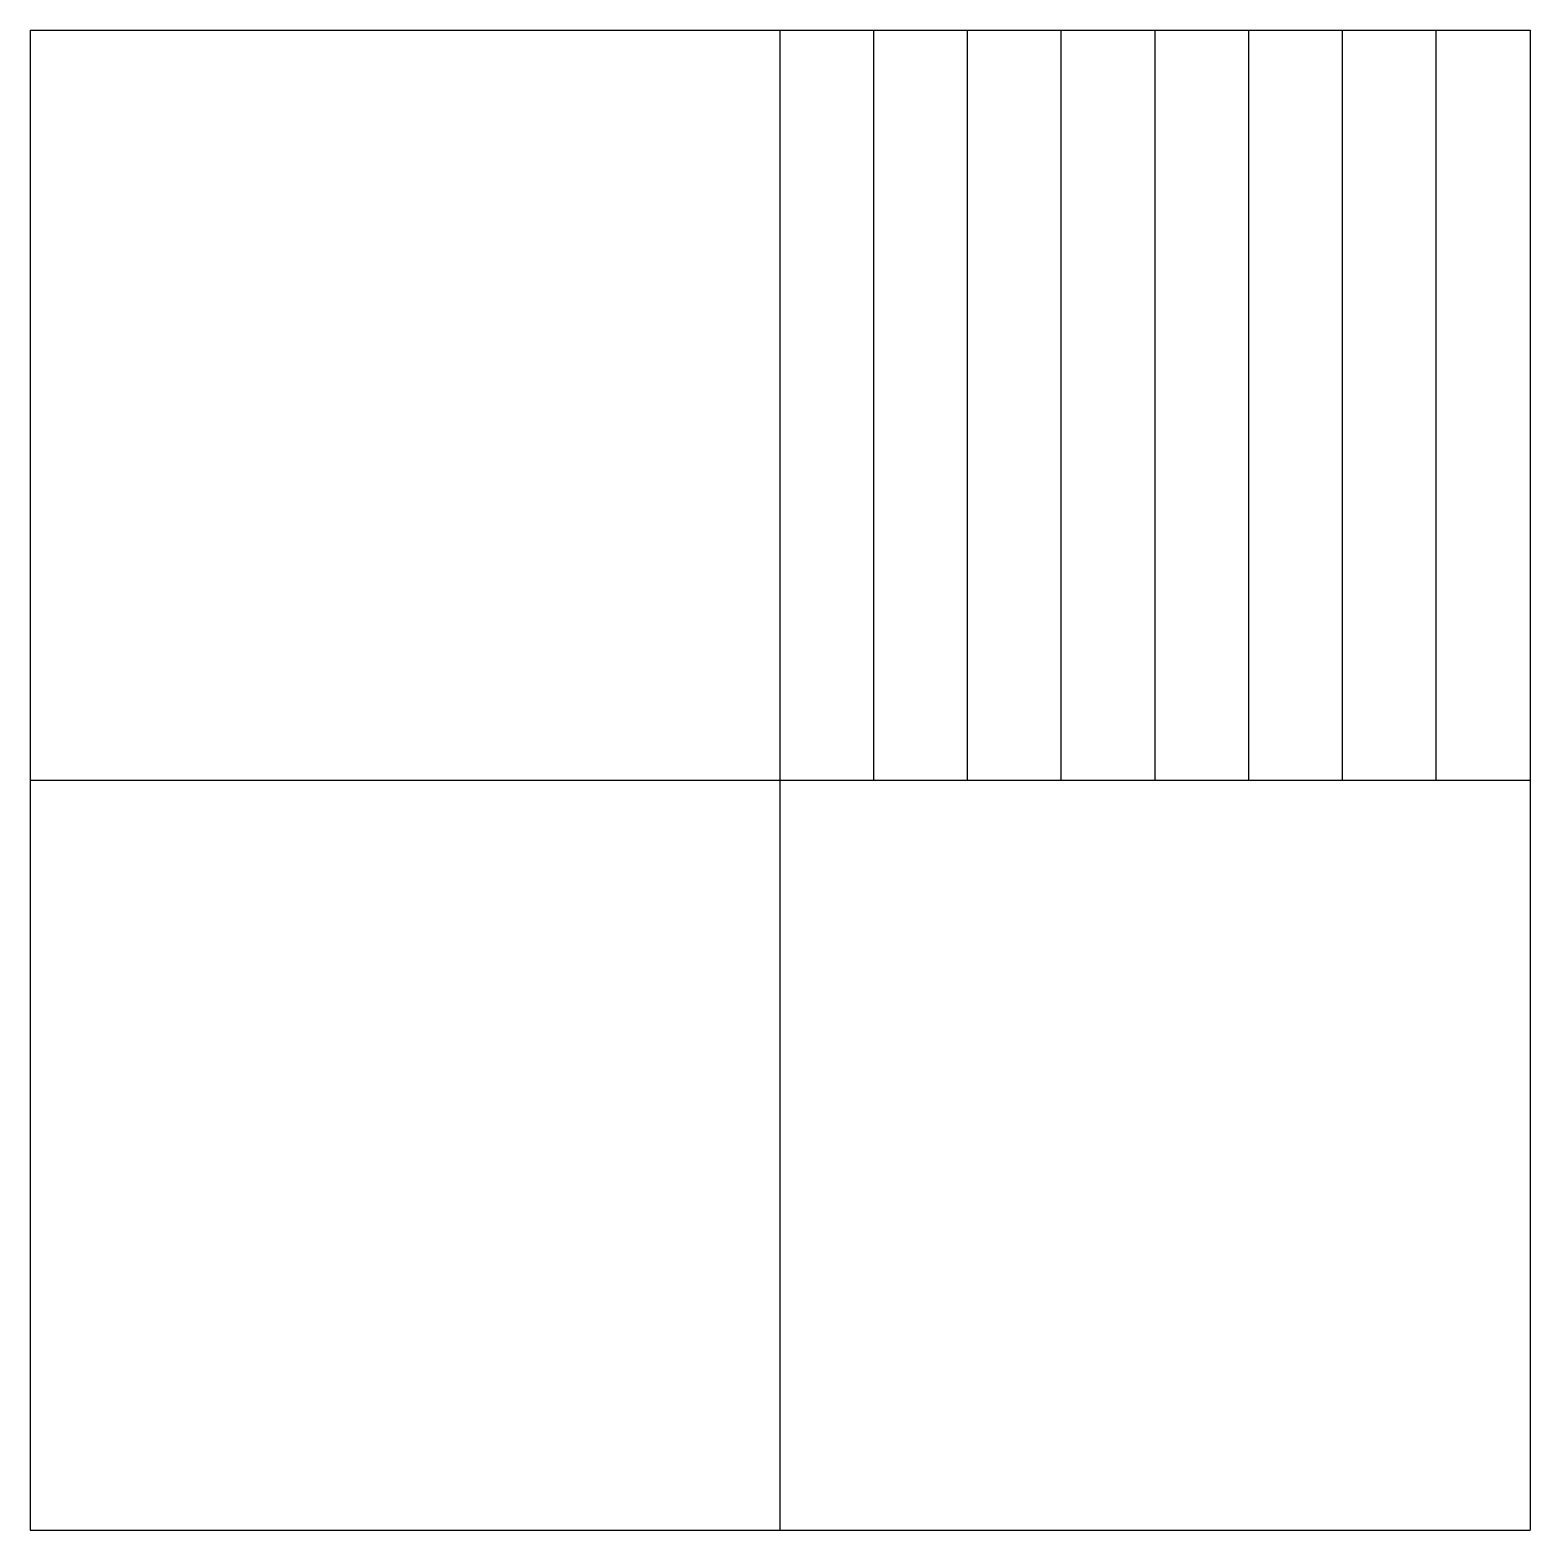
# Model space of a CAD drawing. Header units: inches. Extents: x 0 to 16, y 0 to 16.
import ezdxf

# ---------------------------------------------------------------- set-up
doc = ezdxf.new("R2010")
doc.units = ezdxf.units.IN
doc.header["$MEASUREMENT"] = 0
doc.layers.add('default', color=7, linetype='CONTINUOUS')

msp = doc.modelspace()

# ---------------------------------------------------------------- linework, layer by layer
at = {"layer": 'default', "color": 94}
for p, q in [((0, 16), (0, 0)), ((0, 16), (16, 16)), ((8, 0), (8, 16)), ((12, 8), (12, 16)), ((16, 16), (16, 0)), ((0, 8), (16, 8)), ((0, 0), (16, 0))]:
    msp.add_line(p, q, dxfattribs=at)
at = {"layer": 'default', "color": 192}
for p, q in [((9, 8), (9, 16)), ((15, 8), (15, 16))]:
    msp.add_line(p, q, dxfattribs=at)
at = {"layer": 'default', "color": 5}
for p, q in [((10, 8), (10, 16)), ((14, 8), (14, 16))]:
    msp.add_line(p, q, dxfattribs=at)
at = {"layer": 'default', "color": 1}
for p, q in [((11, 8), (11, 16)), ((13, 8), (13, 16))]:
    msp.add_line(p, q, dxfattribs=at)

doc.saveas('drawing.dxf')
